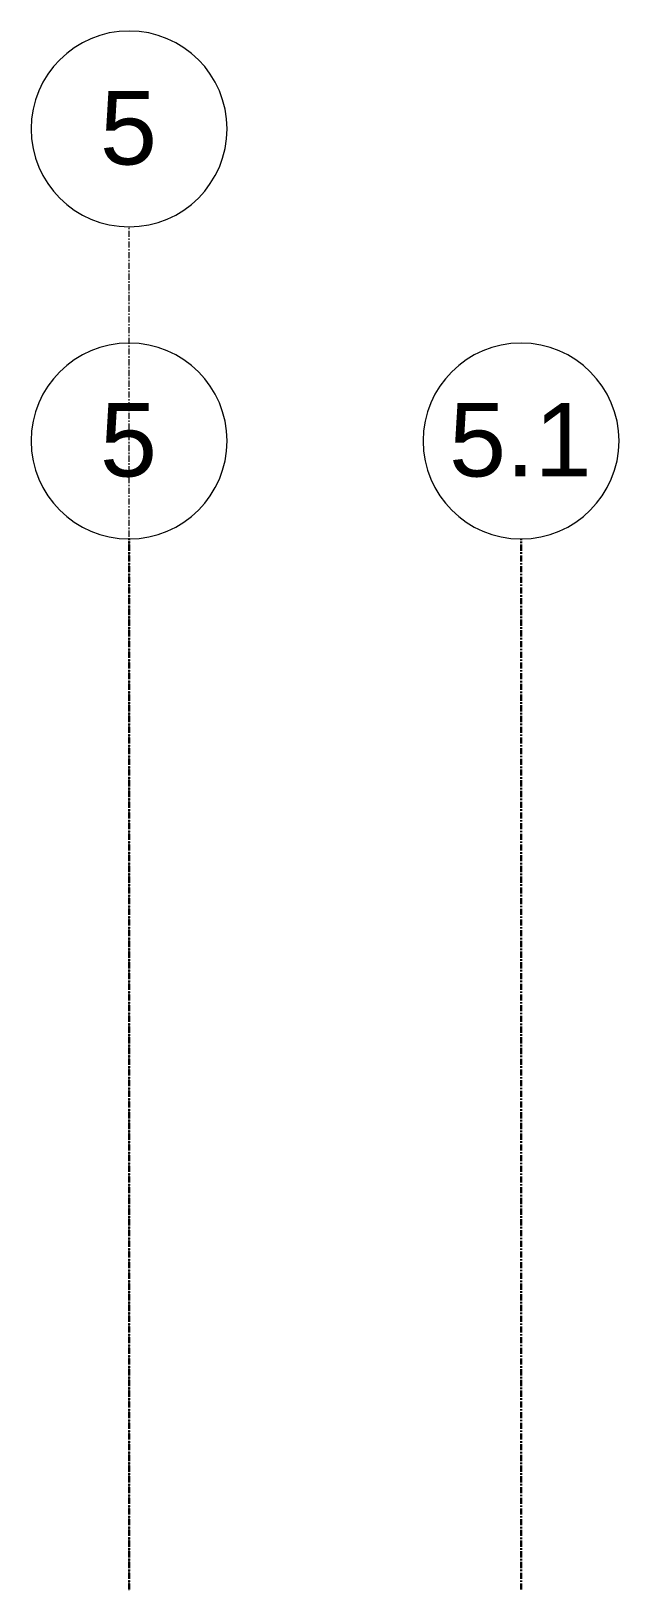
# Model space of a CAD drawing. Header units: inches. Extents: x -4058 to -1781, y 9814 to 12289.
# Drawn here: x -2181.3 to -2133.3, y 12162.3 to 12289 of the extents above; entities that cross this region are included whole.
import ezdxf

# ---------------------------------------------------------------- set-up
doc = ezdxf.new("R2010")
doc.units = ezdxf.units.IN
doc.header["$MEASUREMENT"] = 0
doc.linetypes.add('Grid Line 1_2_', pattern=[0.875, 0.5, -0.125, 0.125, -0.125])
doc.linetypes.add('Grid Line 1_2__2_', pattern=[0.875, 0.5, -0.125, 0.125, -0.125])
for name, color, linetype, lineweight in [('0-1', 7, 'Continuous', 5), ('0-3', 165, 'Continuous', 5), ('S-GRID-1', 1, 'Grid Line 1_2_', 9), ('S-GRID-2', 1, 'Grid Line 1_2__2_', 30), ('S-GRID-IDEN', 1, 'Continuous', 9), ('S-GRID-IDEN-1', 147, 'Continuous', 9)]:
    doc.layers.add(name, color=color, linetype=linetype, lineweight=lineweight)
doc.styles.add('Arial', font='arial.ttf', dxfattribs={"height": 6})

# ---------------------------------------------------------------- blocks, each defined once
blk = doc.blocks.new('Grid - Grid Head - Circle-50561-UNITS PLANS - 3RD FLOOR')
at = {"layer": 'S-GRID-IDEN-1'}
for start, end in [(360, 180), (180, 360)]:
    blk.add_arc((0, 0), 0.25, start, end, dxfattribs=at)
blk = doc.blocks.new('CTR - 1st Phase - Shell_rvt-1-UNITS PLANS - 3RD FLOOR')
at = {"layer": 'S-GRID-1'}
blk.add_line((-2173.32, 9836.18), (-2173.32, 12273), dxfattribs=at)
at = {"layer": '0-3', "xscale": 31.99999999999999, "yscale": 31.99999999999999, "zscale": 31.99999999999999}
blk.add_blockref('Grid - Grid Head - Circle-50561-UNITS PLANS - 3RD FLOOR', (-2173.32, 12281), dxfattribs=at)
at = {"layer": 'S-GRID-IDEN', "insert": (-2175.7, 12284.09), "char_height": 6, "width": 5.656, "attachment_point": 1, "style": 'Arial'}
blk.add_mtext('5', dxfattribs=at)
blk = doc.blocks.new('Grid - Grid Head - Circle-1738874-UNITS PLANS - 3RD FLOOR')
at = {"layer": 'S-GRID-IDEN-1'}
for start, end in [(360, 180), (180, 360)]:
    blk.add_arc((0, 0), 0.25, start, end, dxfattribs=at)
blk = doc.blocks.new('CTR - 1st Phase - Structure_rvt-1-UNITS PLANS - 3RD FLOOR')
at = {"layer": 'S-GRID-2'}
for p, q in [((-2173.32, 9814.03), (-2173.32, 12247.5)), ((-2141.32, 9814.03), (-2141.32, 12247.5))]:
    blk.add_line(p, q, dxfattribs=at)
at = {"layer": '0-3', "xscale": 31.99999999999999, "yscale": 31.99999999999999, "zscale": 31.99999999999999}
for p in [(-2173.32, 12255.5), (-2141.32, 12255.5)]:
    blk.add_blockref('Grid - Grid Head - Circle-1738874-UNITS PLANS - 3RD FLOOR', p, dxfattribs=at)
at = {"layer": 'S-GRID-IDEN', "char_height": 6, "attachment_point": 1, "style": 'Arial'}
for s, insert, width in [('5', (-2175.7, 12258.6), 5.656), ('5.1', (-2147.2, 12258.6), 14.14)]:
    blk.add_mtext(s, dxfattribs=dict(at, insert=insert, width=width))

msp = doc.modelspace()

# ---------------------------------------------------------------- block references
at = {"layer": '0-1'}
for name in ['CTR - 1st Phase - Shell_rvt-1-UNITS PLANS - 3RD FLOOR', 'CTR - 1st Phase - Structure_rvt-1-UNITS PLANS - 3RD FLOOR']:
    msp.add_blockref(name, (0, 0), dxfattribs=at)

doc.saveas('drawing.dxf')
